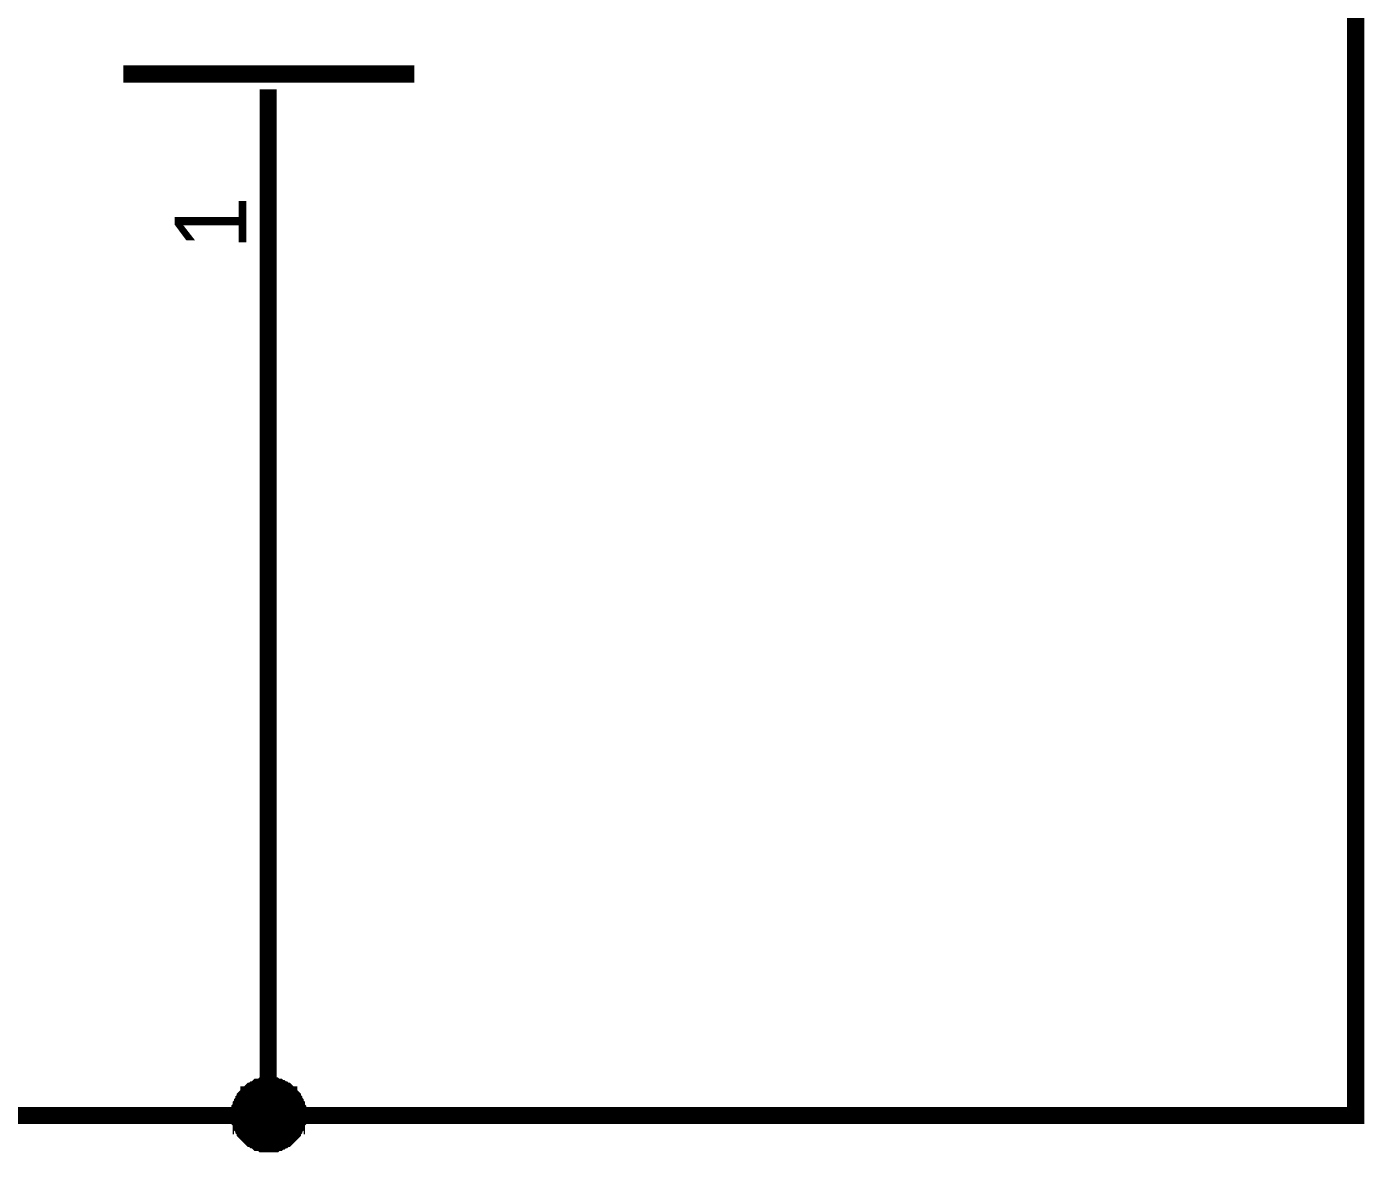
# Model space of a CAD drawing. Header units: millimetres. Extents: x 0 to 800, y 0 to 567.
# Drawn here: x 503.28 to 526.67, y 186.34 to 206.02 of the extents above; entities that cross this region are included whole.
import ezdxf

# ---------------------------------------------------------------- set-up
doc = ezdxf.new("R2010")
doc.units = ezdxf.units.MM
doc.layers.add('Sheet', color=255, linetype='Continuous')

msp = doc.modelspace()

# ---------------------------------------------------------------- linework, layer by layer
at = {"layer": 'Sheet'}
for points, const_width in [([(492.514, 196.661), (492.514, 186.985), (507.499, 186.985), (526.516, 186.985), (526.516, 213.281)], 0.3), ([(510.053, 205.195), (504.968, 205.195)], 0.3), ([(507.499, 204.926), (507.499, 203.403)], 0.3), ([(507.499, 204.926), (507.499, 204.68)], 0.3), ([(507.499, 203.403), (507.499, 186.985)], 0.3), ([(507.006, 186.985), (507.006, 187.007), (507.006, 187.03), (507.006, 187.074), (507.006, 187.097), (507.029, 187.119), (507.029, 187.142), (507.029, 187.164), (507.051, 187.186), (507.051, 187.209), (507.073, 187.231), (507.073, 187.254), (507.096, 187.276), (507.096, 187.298), (507.118, 187.321), (507.141, 187.343), (507.163, 187.343), (507.163, 187.366), (507.185, 187.388), (507.208, 187.41), (507.23, 187.41), (507.253, 187.433), (507.275, 187.433), (507.297, 187.455), (507.297, 187.455), (507.32, 187.478), (507.365, 187.478), (507.387, 187.478), (507.409, 187.5), (507.432, 187.5), (507.454, 187.5), (507.477, 187.5), (507.499, 187.5)], 0.3), ([(507.006, 186.985), (507.006, 187.007), (507.006, 187.03), (507.006, 187.074), (507.006, 187.097), (507.029, 187.119), (507.029, 187.142), (507.029, 187.164), (507.051, 187.186), (507.051, 187.209), (507.073, 187.231), (507.073, 187.254), (507.096, 187.276), (507.096, 187.298), (507.118, 187.321), (507.141, 187.343), (507.163, 187.343), (507.163, 187.366), (507.185, 187.388), (507.208, 187.41), (507.23, 187.41), (507.253, 187.433), (507.275, 187.433), (507.297, 187.455), (507.297, 187.455), (507.32, 187.478), (507.365, 187.478), (507.387, 187.478), (507.409, 187.5), (507.432, 187.5), (507.454, 187.5), (507.477, 187.5), (507.499, 187.5)], 0.3), ([(507.006, 186.985), (507.006, 187.007), (507.006, 187.03), (507.006, 187.074), (507.006, 187.097), (507.029, 187.119), (507.029, 187.142), (507.029, 187.164), (507.051, 187.186), (507.051, 187.209), (507.073, 187.231), (507.073, 187.254), (507.096, 187.276), (507.096, 187.298), (507.118, 187.321), (507.141, 187.343), (507.163, 187.343), (507.163, 187.366), (507.185, 187.388), (507.208, 187.41), (507.23, 187.41), (507.253, 187.433), (507.275, 187.433), (507.297, 187.455), (507.297, 187.455), (507.32, 187.478), (507.365, 187.478), (507.387, 187.478), (507.409, 187.5), (507.432, 187.5), (507.454, 187.5), (507.477, 187.5), (507.499, 187.5)], 0.3), ([(507.006, 186.985), (507.006, 187.007), (507.006, 187.03), (507.006, 187.074), (507.006, 187.097), (507.029, 187.119), (507.029, 187.142), (507.029, 187.164), (507.051, 187.186), (507.051, 187.209), (507.073, 187.231), (507.073, 187.254), (507.096, 187.276), (507.096, 187.298), (507.118, 187.321), (507.141, 187.343), (507.163, 187.343), (507.163, 187.366), (507.185, 187.388), (507.208, 187.41), (507.23, 187.41), (507.253, 187.433), (507.275, 187.433), (507.297, 187.455), (507.297, 187.455), (507.32, 187.478), (507.365, 187.478), (507.387, 187.478), (507.409, 187.5), (507.432, 187.5), (507.454, 187.5), (507.477, 187.5), (507.499, 187.5)], 0.3), ([(507.499, 187.5), (507.499, 187.5)], 0.3), ([(507.499, 187.5), (507.521, 187.5), (507.544, 187.5), (507.589, 187.5), (507.611, 187.5), (507.633, 187.478), (507.656, 187.478), (507.678, 187.478), (507.701, 187.455), (507.723, 187.455), (507.745, 187.433), (507.768, 187.433), (507.79, 187.41), (507.813, 187.41), (507.835, 187.388), (507.857, 187.366), (507.857, 187.343), (507.88, 187.343), (507.902, 187.321), (507.925, 187.298), (507.925, 187.276), (507.947, 187.254), (507.947, 187.231), (507.969, 187.209), (507.969, 187.186), (507.992, 187.164), (507.992, 187.142), (507.992, 187.119), (508.014, 187.097), (508.014, 187.074), (508.014, 187.03), (508.014, 187.007), (508.014, 186.985)], 0.3), ([(507.499, 187.5), (507.499, 187.5)], 0.3), ([(507.499, 187.5), (507.521, 187.5), (507.544, 187.5), (507.589, 187.5), (507.611, 187.5), (507.633, 187.478), (507.656, 187.478), (507.678, 187.478), (507.701, 187.455), (507.723, 187.455), (507.745, 187.433), (507.768, 187.433), (507.79, 187.41), (507.813, 187.41), (507.835, 187.388), (507.857, 187.366), (507.857, 187.343), (507.88, 187.343), (507.902, 187.321), (507.925, 187.298), (507.925, 187.276), (507.947, 187.254), (507.947, 187.231), (507.969, 187.209), (507.969, 187.186), (507.992, 187.164), (507.992, 187.142), (507.992, 187.119), (508.014, 187.097), (508.014, 187.074), (508.014, 187.03), (508.014, 187.007), (508.014, 186.985)], 0.3), ([(507.499, 187.5), (507.499, 187.5)], 0.3), ([(507.499, 187.5), (507.521, 187.5), (507.544, 187.5), (507.589, 187.5), (507.611, 187.5), (507.633, 187.478), (507.656, 187.478), (507.678, 187.478), (507.701, 187.455), (507.723, 187.455), (507.745, 187.433), (507.768, 187.433), (507.79, 187.41), (507.813, 187.41), (507.835, 187.388), (507.857, 187.366), (507.857, 187.343), (507.88, 187.343), (507.902, 187.321), (507.925, 187.298), (507.925, 187.276), (507.947, 187.254), (507.947, 187.231), (507.969, 187.209), (507.969, 187.186), (507.992, 187.164), (507.992, 187.142), (507.992, 187.119), (508.014, 187.097), (508.014, 187.074), (508.014, 187.03), (508.014, 187.007), (508.014, 186.985)], 0.3), ([(507.499, 187.5), (507.499, 187.5)], 0.3), ([(507.499, 187.5), (507.521, 187.5), (507.544, 187.5), (507.589, 187.5), (507.611, 187.5), (507.633, 187.478), (507.656, 187.478), (507.678, 187.478), (507.701, 187.455), (507.723, 187.455), (507.745, 187.433), (507.768, 187.433), (507.79, 187.41), (507.813, 187.41), (507.835, 187.388), (507.857, 187.366), (507.857, 187.343), (507.88, 187.343), (507.902, 187.321), (507.925, 187.298), (507.925, 187.276), (507.947, 187.254), (507.947, 187.231), (507.969, 187.209), (507.969, 187.186), (507.992, 187.164), (507.992, 187.142), (507.992, 187.119), (508.014, 187.097), (508.014, 187.074), (508.014, 187.03), (508.014, 187.007), (508.014, 186.985)], 0.3), ([(507.006, 186.985), (507.006, 187.007), (507.006, 187.03), (507.006, 187.074), (507.006, 187.097), (507.029, 187.119), (507.029, 187.142), (507.029, 187.164), (507.051, 187.186), (507.051, 187.209), (507.073, 187.231), (507.073, 187.254), (507.096, 187.276), (507.096, 187.298), (507.118, 187.321), (507.141, 187.343), (507.163, 187.343), (507.163, 187.366), (507.185, 187.388), (507.208, 187.41), (507.23, 187.41), (507.253, 187.433), (507.275, 187.433), (507.297, 187.455), (507.297, 187.455), (507.32, 187.478), (507.365, 187.478), (507.387, 187.478), (507.409, 187.5), (507.432, 187.5), (507.454, 187.5), (507.477, 187.5), (507.499, 187.5)], 0.0991), ([(507.006, 186.985), (507.006, 187.007), (507.006, 187.03), (507.006, 187.074), (507.006, 187.097), (507.029, 187.119), (507.029, 187.142), (507.029, 187.164), (507.051, 187.186), (507.051, 187.209), (507.073, 187.231), (507.073, 187.254), (507.096, 187.276), (507.096, 187.298), (507.118, 187.321), (507.141, 187.343), (507.163, 187.343), (507.163, 187.366), (507.185, 187.388), (507.208, 187.41), (507.23, 187.41), (507.253, 187.433), (507.275, 187.433), (507.297, 187.455), (507.297, 187.455), (507.32, 187.478), (507.365, 187.478), (507.387, 187.478), (507.409, 187.5), (507.432, 187.5), (507.454, 187.5), (507.477, 187.5), (507.499, 187.5)], 0.0991), ([(507.006, 186.985), (507.006, 187.007), (507.006, 187.03), (507.006, 187.074), (507.006, 187.097), (507.029, 187.119), (507.029, 187.142), (507.029, 187.164), (507.051, 187.186), (507.051, 187.209), (507.073, 187.231), (507.073, 187.254), (507.096, 187.276), (507.096, 187.298), (507.118, 187.321), (507.141, 187.343), (507.163, 187.343), (507.163, 187.366), (507.185, 187.388), (507.208, 187.41), (507.23, 187.41), (507.253, 187.433), (507.275, 187.433), (507.297, 187.455), (507.297, 187.455), (507.32, 187.478), (507.365, 187.478), (507.387, 187.478), (507.409, 187.5), (507.432, 187.5), (507.454, 187.5), (507.477, 187.5), (507.499, 187.5)], 0.0991), ([(507.006, 186.985), (507.006, 187.007), (507.006, 187.03), (507.006, 187.074), (507.006, 187.097), (507.029, 187.119), (507.029, 187.142), (507.029, 187.164), (507.051, 187.186), (507.051, 187.209), (507.073, 187.231), (507.073, 187.254), (507.096, 187.276), (507.096, 187.298), (507.118, 187.321), (507.141, 187.343), (507.163, 187.343), (507.163, 187.366), (507.185, 187.388), (507.208, 187.41), (507.23, 187.41), (507.253, 187.433), (507.275, 187.433), (507.297, 187.455), (507.297, 187.455), (507.32, 187.478), (507.365, 187.478), (507.387, 187.478), (507.409, 187.5), (507.432, 187.5), (507.454, 187.5), (507.477, 187.5), (507.499, 187.5)], 0.0991), ([(507.499, 187.5), (507.499, 187.5)], 0.0991), ([(507.499, 187.5), (507.521, 187.5), (507.544, 187.5), (507.589, 187.5), (507.611, 187.5), (507.633, 187.478), (507.656, 187.478), (507.678, 187.478), (507.701, 187.455), (507.723, 187.455), (507.745, 187.433), (507.768, 187.433), (507.79, 187.41), (507.813, 187.41), (507.835, 187.388), (507.857, 187.366), (507.857, 187.343), (507.88, 187.343), (507.902, 187.321), (507.925, 187.298), (507.925, 187.276), (507.947, 187.254), (507.947, 187.231), (507.969, 187.209), (507.969, 187.186), (507.992, 187.164), (507.992, 187.142), (507.992, 187.119), (508.014, 187.097), (508.014, 187.074), (508.014, 187.03), (508.014, 187.007), (508.014, 186.985)], 0.0991), ([(507.499, 187.5), (507.499, 187.5)], 0.0991), ([(507.499, 187.5), (507.521, 187.5), (507.544, 187.5), (507.589, 187.5), (507.611, 187.5), (507.633, 187.478), (507.656, 187.478), (507.678, 187.478), (507.701, 187.455), (507.723, 187.455), (507.745, 187.433), (507.768, 187.433), (507.79, 187.41), (507.813, 187.41), (507.835, 187.388), (507.857, 187.366), (507.857, 187.343), (507.88, 187.343), (507.902, 187.321), (507.925, 187.298), (507.925, 187.276), (507.947, 187.254), (507.947, 187.231), (507.969, 187.209), (507.969, 187.186), (507.992, 187.164), (507.992, 187.142), (507.992, 187.119), (508.014, 187.097), (508.014, 187.074), (508.014, 187.03), (508.014, 187.007), (508.014, 186.985)], 0.0991), ([(507.499, 187.5), (507.499, 187.5)], 0.0991), ([(507.499, 187.5), (507.521, 187.5), (507.544, 187.5), (507.589, 187.5), (507.611, 187.5), (507.633, 187.478), (507.656, 187.478), (507.678, 187.478), (507.701, 187.455), (507.723, 187.455), (507.745, 187.433), (507.768, 187.433), (507.79, 187.41), (507.813, 187.41), (507.835, 187.388), (507.857, 187.366), (507.857, 187.343), (507.88, 187.343), (507.902, 187.321), (507.925, 187.298), (507.925, 187.276), (507.947, 187.254), (507.947, 187.231), (507.969, 187.209), (507.969, 187.186), (507.992, 187.164), (507.992, 187.142), (507.992, 187.119), (508.014, 187.097), (508.014, 187.074), (508.014, 187.03), (508.014, 187.007), (508.014, 186.985)], 0.0991), ([(507.499, 187.5), (507.499, 187.5)], 0.0991), ([(507.499, 187.5), (507.521, 187.5), (507.544, 187.5), (507.589, 187.5), (507.611, 187.5), (507.633, 187.478), (507.656, 187.478), (507.678, 187.478), (507.701, 187.455), (507.723, 187.455), (507.745, 187.433), (507.768, 187.433), (507.79, 187.41), (507.813, 187.41), (507.835, 187.388), (507.857, 187.366), (507.857, 187.343), (507.88, 187.343), (507.902, 187.321), (507.925, 187.298), (507.925, 187.276), (507.947, 187.254), (507.947, 187.231), (507.969, 187.209), (507.969, 187.186), (507.992, 187.164), (507.992, 187.142), (507.992, 187.119), (508.014, 187.097), (508.014, 187.074), (508.014, 187.03), (508.014, 187.007), (508.014, 186.985)], 0.0991), ([(507.499, 186.492), (507.477, 186.492), (507.454, 186.492), (507.432, 186.492), (507.409, 186.492), (507.387, 186.515), (507.365, 186.515), (507.32, 186.515), (507.297, 186.537), (507.297, 186.537), (507.275, 186.559), (507.253, 186.559), (507.23, 186.582), (507.208, 186.582), (507.185, 186.604), (507.163, 186.627), (507.163, 186.627), (507.141, 186.649), (507.118, 186.671), (507.096, 186.694), (507.096, 186.716), (507.073, 186.739), (507.073, 186.761), (507.051, 186.783), (507.051, 186.806), (507.029, 186.806), (507.029, 186.851), (507.029, 186.873), (507.006, 186.895), (507.006, 186.918), (507.006, 186.94), (507.006, 186.963), (507.006, 186.985)], 0.3), ([(507.006, 186.985), (507.006, 186.985)], 0.3), ([(507.499, 186.492), (507.477, 186.492), (507.454, 186.492), (507.432, 186.492), (507.409, 186.492), (507.387, 186.515), (507.365, 186.515), (507.32, 186.515), (507.297, 186.537), (507.297, 186.537), (507.275, 186.559), (507.253, 186.559), (507.23, 186.582), (507.208, 186.582), (507.185, 186.604), (507.163, 186.627), (507.163, 186.627), (507.141, 186.649), (507.118, 186.671), (507.096, 186.694), (507.096, 186.716), (507.073, 186.739), (507.073, 186.761), (507.051, 186.783), (507.051, 186.806), (507.029, 186.806), (507.029, 186.851), (507.029, 186.873), (507.006, 186.895), (507.006, 186.918), (507.006, 186.94), (507.006, 186.963), (507.006, 186.985)], 0.3), ([(507.006, 186.985), (507.006, 186.985)], 0.3), ([(507.499, 186.492), (507.477, 186.492), (507.454, 186.492), (507.432, 186.492), (507.409, 186.492), (507.387, 186.515), (507.365, 186.515), (507.32, 186.515), (507.297, 186.537), (507.297, 186.537), (507.275, 186.559), (507.253, 186.559), (507.23, 186.582), (507.208, 186.582), (507.185, 186.604), (507.163, 186.627), (507.163, 186.627), (507.141, 186.649), (507.118, 186.671), (507.096, 186.694), (507.096, 186.716), (507.073, 186.739), (507.073, 186.761), (507.051, 186.783), (507.051, 186.806), (507.029, 186.806), (507.029, 186.851), (507.029, 186.873), (507.006, 186.895), (507.006, 186.918), (507.006, 186.94), (507.006, 186.963), (507.006, 186.985)], 0.3), ([(507.006, 186.985), (507.006, 186.985)], 0.3), ([(507.499, 186.492), (507.477, 186.492), (507.454, 186.492), (507.432, 186.492), (507.409, 186.492), (507.387, 186.515), (507.365, 186.515), (507.32, 186.515), (507.297, 186.537), (507.297, 186.537), (507.275, 186.559), (507.253, 186.559), (507.23, 186.582), (507.208, 186.582), (507.185, 186.604), (507.163, 186.627), (507.163, 186.627), (507.141, 186.649), (507.118, 186.671), (507.096, 186.694), (507.096, 186.716), (507.073, 186.739), (507.073, 186.761), (507.051, 186.783), (507.051, 186.806), (507.029, 186.806), (507.029, 186.851), (507.029, 186.873), (507.006, 186.895), (507.006, 186.918), (507.006, 186.94), (507.006, 186.963), (507.006, 186.985)], 0.3), ([(507.006, 186.985), (507.006, 186.985)], 0.3), ([(508.014, 186.985), (508.014, 186.963), (508.014, 186.94), (508.014, 186.918), (508.014, 186.895), (507.992, 186.873), (507.992, 186.851), (507.992, 186.806), (507.969, 186.806), (507.969, 186.783), (507.947, 186.761), (507.947, 186.739), (507.925, 186.716), (507.925, 186.694), (507.902, 186.671), (507.88, 186.649), (507.857, 186.627), (507.857, 186.627), (507.835, 186.604), (507.813, 186.582), (507.79, 186.582), (507.768, 186.559), (507.745, 186.559), (507.723, 186.537), (507.701, 186.537), (507.678, 186.515), (507.656, 186.515), (507.633, 186.515), (507.611, 186.492), (507.589, 186.492), (507.544, 186.492), (507.521, 186.492), (507.499, 186.492)], 0.3), ([(508.014, 186.985), (508.014, 186.963), (508.014, 186.94), (508.014, 186.918), (508.014, 186.895), (507.992, 186.873), (507.992, 186.851), (507.992, 186.806), (507.969, 186.806), (507.969, 186.783), (507.947, 186.761), (507.947, 186.739), (507.925, 186.716), (507.925, 186.694), (507.902, 186.671), (507.88, 186.649), (507.857, 186.627), (507.857, 186.627), (507.835, 186.604), (507.813, 186.582), (507.79, 186.582), (507.768, 186.559), (507.745, 186.559), (507.723, 186.537), (507.701, 186.537), (507.678, 186.515), (507.656, 186.515), (507.633, 186.515), (507.611, 186.492), (507.589, 186.492), (507.544, 186.492), (507.521, 186.492), (507.499, 186.492)], 0.3), ([(508.014, 186.985), (508.014, 186.963), (508.014, 186.94), (508.014, 186.918), (508.014, 186.895), (507.992, 186.873), (507.992, 186.851), (507.992, 186.806), (507.969, 186.806), (507.969, 186.783), (507.947, 186.761), (507.947, 186.739), (507.925, 186.716), (507.925, 186.694), (507.902, 186.671), (507.88, 186.649), (507.857, 186.627), (507.857, 186.627), (507.835, 186.604), (507.813, 186.582), (507.79, 186.582), (507.768, 186.559), (507.745, 186.559), (507.723, 186.537), (507.701, 186.537), (507.678, 186.515), (507.656, 186.515), (507.633, 186.515), (507.611, 186.492), (507.589, 186.492), (507.544, 186.492), (507.521, 186.492), (507.499, 186.492)], 0.3), ([(508.014, 186.985), (508.014, 186.963), (508.014, 186.94), (508.014, 186.918), (508.014, 186.895), (507.992, 186.873), (507.992, 186.851), (507.992, 186.806), (507.969, 186.806), (507.969, 186.783), (507.947, 186.761), (507.947, 186.739), (507.925, 186.716), (507.925, 186.694), (507.902, 186.671), (507.88, 186.649), (507.857, 186.627), (507.857, 186.627), (507.835, 186.604), (507.813, 186.582), (507.79, 186.582), (507.768, 186.559), (507.745, 186.559), (507.723, 186.537), (507.701, 186.537), (507.678, 186.515), (507.656, 186.515), (507.633, 186.515), (507.611, 186.492), (507.589, 186.492), (507.544, 186.492), (507.521, 186.492), (507.499, 186.492)], 0.3), ([(508.014, 186.985), (508.014, 186.985), (508.014, 186.985), (508.014, 186.985), (508.014, 186.985), (508.014, 186.985), (508.014, 186.985), (508.014, 186.985), (508.014, 186.985), (508.014, 186.985), (508.014, 186.985), (508.014, 186.985), (508.014, 186.985), (508.014, 186.985), (508.014, 186.985), (508.014, 186.985), (508.014, 186.985), (508.014, 186.985), (508.014, 186.985), (508.014, 186.985), (508.014, 186.985), (508.014, 186.985), (508.014, 186.985), (508.014, 186.985), (508.014, 186.985), (508.014, 186.985), (508.014, 186.985), (508.014, 186.985), (508.014, 186.985), (508.014, 186.985), (508.014, 186.985), (508.014, 186.985), (508.014, 186.985)], 0.3), ([(508.014, 186.985), (508.014, 186.985)], 0.3), ([(508.014, 186.985), (508.014, 186.985), (508.014, 186.985), (508.014, 186.985), (508.014, 186.985), (508.014, 186.985), (508.014, 186.985), (508.014, 186.985), (508.014, 186.985), (508.014, 186.985), (508.014, 186.985), (508.014, 186.985), (508.014, 186.985), (508.014, 186.985), (508.014, 186.985), (508.014, 186.985), (508.014, 186.985), (508.014, 186.985), (508.014, 186.985), (508.014, 186.985), (508.014, 186.985), (508.014, 186.985), (508.014, 186.985), (508.014, 186.985), (508.014, 186.985), (508.014, 186.985), (508.014, 186.985), (508.014, 186.985), (508.014, 186.985), (508.014, 186.985), (508.014, 186.985), (508.014, 186.985), (508.014, 186.985)], 0.3), ([(508.014, 186.985), (508.014, 186.985)], 0.3), ([(508.014, 186.985), (508.014, 186.985), (508.014, 186.985), (508.014, 186.985), (508.014, 186.985), (508.014, 186.985), (508.014, 186.985), (508.014, 186.985), (508.014, 186.985), (508.014, 186.985), (508.014, 186.985), (508.014, 186.985), (508.014, 186.985), (508.014, 186.985), (508.014, 186.985), (508.014, 186.985), (508.014, 186.985), (508.014, 186.985), (508.014, 186.985), (508.014, 186.985), (508.014, 186.985), (508.014, 186.985), (508.014, 186.985), (508.014, 186.985), (508.014, 186.985), (508.014, 186.985), (508.014, 186.985), (508.014, 186.985), (508.014, 186.985), (508.014, 186.985), (508.014, 186.985), (508.014, 186.985), (508.014, 186.985)], 0.3), ([(508.014, 186.985), (508.014, 186.985)], 0.3), ([(508.014, 186.985), (508.014, 186.985), (508.014, 186.985), (508.014, 186.985), (508.014, 186.985), (508.014, 186.985), (508.014, 186.985), (508.014, 186.985), (508.014, 186.985), (508.014, 186.985), (508.014, 186.985), (508.014, 186.985), (508.014, 186.985), (508.014, 186.985), (508.014, 186.985), (508.014, 186.985), (508.014, 186.985), (508.014, 186.985), (508.014, 186.985), (508.014, 186.985), (508.014, 186.985), (508.014, 186.985), (508.014, 186.985), (508.014, 186.985), (508.014, 186.985), (508.014, 186.985), (508.014, 186.985), (508.014, 186.985), (508.014, 186.985), (508.014, 186.985), (508.014, 186.985), (508.014, 186.985), (508.014, 186.985)], 0.3), ([(508.014, 186.985), (508.014, 186.985)], 0.3), ([(507.499, 186.492), (507.477, 186.492), (507.454, 186.492), (507.432, 186.492), (507.409, 186.492), (507.387, 186.515), (507.365, 186.515), (507.32, 186.515), (507.297, 186.537), (507.297, 186.537), (507.275, 186.559), (507.253, 186.559), (507.23, 186.582), (507.208, 186.582), (507.185, 186.604), (507.163, 186.627), (507.163, 186.627), (507.141, 186.649), (507.118, 186.671), (507.096, 186.694), (507.096, 186.716), (507.073, 186.739), (507.073, 186.761), (507.051, 186.783), (507.051, 186.806), (507.029, 186.806), (507.029, 186.851), (507.029, 186.873), (507.006, 186.895), (507.006, 186.918), (507.006, 186.94), (507.006, 186.963), (507.006, 186.985)], 0.0991), ([(507.006, 186.985), (507.006, 186.985)], 0.0991), ([(507.499, 186.492), (507.477, 186.492), (507.454, 186.492), (507.432, 186.492), (507.409, 186.492), (507.387, 186.515), (507.365, 186.515), (507.32, 186.515), (507.297, 186.537), (507.297, 186.537), (507.275, 186.559), (507.253, 186.559), (507.23, 186.582), (507.208, 186.582), (507.185, 186.604), (507.163, 186.627), (507.163, 186.627), (507.141, 186.649), (507.118, 186.671), (507.096, 186.694), (507.096, 186.716), (507.073, 186.739), (507.073, 186.761), (507.051, 186.783), (507.051, 186.806), (507.029, 186.806), (507.029, 186.851), (507.029, 186.873), (507.006, 186.895), (507.006, 186.918), (507.006, 186.94), (507.006, 186.963), (507.006, 186.985)], 0.0991), ([(507.006, 186.985), (507.006, 186.985)], 0.0991), ([(507.499, 186.492), (507.477, 186.492), (507.454, 186.492), (507.432, 186.492), (507.409, 186.492), (507.387, 186.515), (507.365, 186.515), (507.32, 186.515), (507.297, 186.537), (507.297, 186.537), (507.275, 186.559), (507.253, 186.559), (507.23, 186.582), (507.208, 186.582), (507.185, 186.604), (507.163, 186.627), (507.163, 186.627), (507.141, 186.649), (507.118, 186.671), (507.096, 186.694), (507.096, 186.716), (507.073, 186.739), (507.073, 186.761), (507.051, 186.783), (507.051, 186.806), (507.029, 186.806), (507.029, 186.851), (507.029, 186.873), (507.006, 186.895), (507.006, 186.918), (507.006, 186.94), (507.006, 186.963), (507.006, 186.985)], 0.0991), ([(507.006, 186.985), (507.006, 186.985)], 0.0991), ([(507.499, 186.492), (507.477, 186.492), (507.454, 186.492), (507.432, 186.492), (507.409, 186.492), (507.387, 186.515), (507.365, 186.515), (507.32, 186.515), (507.297, 186.537), (507.297, 186.537), (507.275, 186.559), (507.253, 186.559), (507.23, 186.582), (507.208, 186.582), (507.185, 186.604), (507.163, 186.627), (507.163, 186.627), (507.141, 186.649), (507.118, 186.671), (507.096, 186.694), (507.096, 186.716), (507.073, 186.739), (507.073, 186.761), (507.051, 186.783), (507.051, 186.806), (507.029, 186.806), (507.029, 186.851), (507.029, 186.873), (507.006, 186.895), (507.006, 186.918), (507.006, 186.94), (507.006, 186.963), (507.006, 186.985)], 0.0991), ([(507.006, 186.985), (507.006, 186.985)], 0.0991), ([(508.014, 186.985), (508.014, 186.963), (508.014, 186.94), (508.014, 186.918), (508.014, 186.895), (507.992, 186.873), (507.992, 186.851), (507.992, 186.806), (507.969, 186.806), (507.969, 186.783), (507.947, 186.761), (507.947, 186.739), (507.925, 186.716), (507.925, 186.694), (507.902, 186.671), (507.88, 186.649), (507.857, 186.627), (507.857, 186.627), (507.835, 186.604), (507.813, 186.582), (507.79, 186.582), (507.768, 186.559), (507.745, 186.559), (507.723, 186.537), (507.701, 186.537), (507.678, 186.515), (507.656, 186.515), (507.633, 186.515), (507.611, 186.492), (507.589, 186.492), (507.544, 186.492), (507.521, 186.492), (507.499, 186.492)], 0.0991), ([(508.014, 186.985), (508.014, 186.963), (508.014, 186.94), (508.014, 186.918), (508.014, 186.895), (507.992, 186.873), (507.992, 186.851), (507.992, 186.806), (507.969, 186.806), (507.969, 186.783), (507.947, 186.761), (507.947, 186.739), (507.925, 186.716), (507.925, 186.694), (507.902, 186.671), (507.88, 186.649), (507.857, 186.627), (507.857, 186.627), (507.835, 186.604), (507.813, 186.582), (507.79, 186.582), (507.768, 186.559), (507.745, 186.559), (507.723, 186.537), (507.701, 186.537), (507.678, 186.515), (507.656, 186.515), (507.633, 186.515), (507.611, 186.492), (507.589, 186.492), (507.544, 186.492), (507.521, 186.492), (507.499, 186.492)], 0.0991), ([(508.014, 186.985), (508.014, 186.963), (508.014, 186.94), (508.014, 186.918), (508.014, 186.895), (507.992, 186.873), (507.992, 186.851), (507.992, 186.806), (507.969, 186.806), (507.969, 186.783), (507.947, 186.761), (507.947, 186.739), (507.925, 186.716), (507.925, 186.694), (507.902, 186.671), (507.88, 186.649), (507.857, 186.627), (507.857, 186.627), (507.835, 186.604), (507.813, 186.582), (507.79, 186.582), (507.768, 186.559), (507.745, 186.559), (507.723, 186.537), (507.701, 186.537), (507.678, 186.515), (507.656, 186.515), (507.633, 186.515), (507.611, 186.492), (507.589, 186.492), (507.544, 186.492), (507.521, 186.492), (507.499, 186.492)], 0.0991), ([(508.014, 186.985), (508.014, 186.963), (508.014, 186.94), (508.014, 186.918), (508.014, 186.895), (507.992, 186.873), (507.992, 186.851), (507.992, 186.806), (507.969, 186.806), (507.969, 186.783), (507.947, 186.761), (507.947, 186.739), (507.925, 186.716), (507.925, 186.694), (507.902, 186.671), (507.88, 186.649), (507.857, 186.627), (507.857, 186.627), (507.835, 186.604), (507.813, 186.582), (507.79, 186.582), (507.768, 186.559), (507.745, 186.559), (507.723, 186.537), (507.701, 186.537), (507.678, 186.515), (507.656, 186.515), (507.633, 186.515), (507.611, 186.492), (507.589, 186.492), (507.544, 186.492), (507.521, 186.492), (507.499, 186.492)], 0.0991), ([(508.014, 186.985), (508.014, 186.985), (508.014, 186.985), (508.014, 186.985), (508.014, 186.985), (508.014, 186.985), (508.014, 186.985), (508.014, 186.985), (508.014, 186.985), (508.014, 186.985), (508.014, 186.985), (508.014, 186.985), (508.014, 186.985), (508.014, 186.985), (508.014, 186.985), (508.014, 186.985), (508.014, 186.985), (508.014, 186.985), (508.014, 186.985), (508.014, 186.985), (508.014, 186.985), (508.014, 186.985), (508.014, 186.985), (508.014, 186.985), (508.014, 186.985), (508.014, 186.985), (508.014, 186.985), (508.014, 186.985), (508.014, 186.985), (508.014, 186.985), (508.014, 186.985), (508.014, 186.985), (508.014, 186.985)], 0.0991), ([(508.014, 186.985), (508.014, 186.985)], 0.0991), ([(508.014, 186.985), (508.014, 186.985), (508.014, 186.985), (508.014, 186.985), (508.014, 186.985), (508.014, 186.985), (508.014, 186.985), (508.014, 186.985), (508.014, 186.985), (508.014, 186.985), (508.014, 186.985), (508.014, 186.985), (508.014, 186.985), (508.014, 186.985), (508.014, 186.985), (508.014, 186.985), (508.014, 186.985), (508.014, 186.985), (508.014, 186.985), (508.014, 186.985), (508.014, 186.985), (508.014, 186.985), (508.014, 186.985), (508.014, 186.985), (508.014, 186.985), (508.014, 186.985), (508.014, 186.985), (508.014, 186.985), (508.014, 186.985), (508.014, 186.985), (508.014, 186.985), (508.014, 186.985), (508.014, 186.985)], 0.0991), ([(508.014, 186.985), (508.014, 186.985)], 0.0991), ([(508.014, 186.985), (508.014, 186.985), (508.014, 186.985), (508.014, 186.985), (508.014, 186.985), (508.014, 186.985), (508.014, 186.985), (508.014, 186.985), (508.014, 186.985), (508.014, 186.985), (508.014, 186.985), (508.014, 186.985), (508.014, 186.985), (508.014, 186.985), (508.014, 186.985), (508.014, 186.985), (508.014, 186.985), (508.014, 186.985), (508.014, 186.985), (508.014, 186.985), (508.014, 186.985), (508.014, 186.985), (508.014, 186.985), (508.014, 186.985), (508.014, 186.985), (508.014, 186.985), (508.014, 186.985), (508.014, 186.985), (508.014, 186.985), (508.014, 186.985), (508.014, 186.985), (508.014, 186.985), (508.014, 186.985)], 0.0991), ([(508.014, 186.985), (508.014, 186.985)], 0.0991), ([(508.014, 186.985), (508.014, 186.985), (508.014, 186.985), (508.014, 186.985), (508.014, 186.985), (508.014, 186.985), (508.014, 186.985), (508.014, 186.985), (508.014, 186.985), (508.014, 186.985), (508.014, 186.985), (508.014, 186.985), (508.014, 186.985), (508.014, 186.985), (508.014, 186.985), (508.014, 186.985), (508.014, 186.985), (508.014, 186.985), (508.014, 186.985), (508.014, 186.985), (508.014, 186.985), (508.014, 186.985), (508.014, 186.985), (508.014, 186.985), (508.014, 186.985), (508.014, 186.985), (508.014, 186.985), (508.014, 186.985), (508.014, 186.985), (508.014, 186.985), (508.014, 186.985), (508.014, 186.985), (508.014, 186.985)], 0.0991), ([(508.014, 186.985), (508.014, 186.985)], 0.0991)]:
    msp.add_lwpolyline(points, dxfattribs=dict(at, const_width=const_width))
at = {"layer": 'Sheet', "const_width": 0.508}
msp.add_lwpolyline([(507.245, 187, 1), (507.753, 187, 1)], format="xyb", close=True, dxfattribs=at)

# ---------------------------------------------------------------- texts
at = {"layer": 'Sheet'}
msp.add_text('1', height=1.254, rotation=90, dxfattribs=at).set_placement((507.118, 202.126))

doc.saveas('drawing.dxf')
